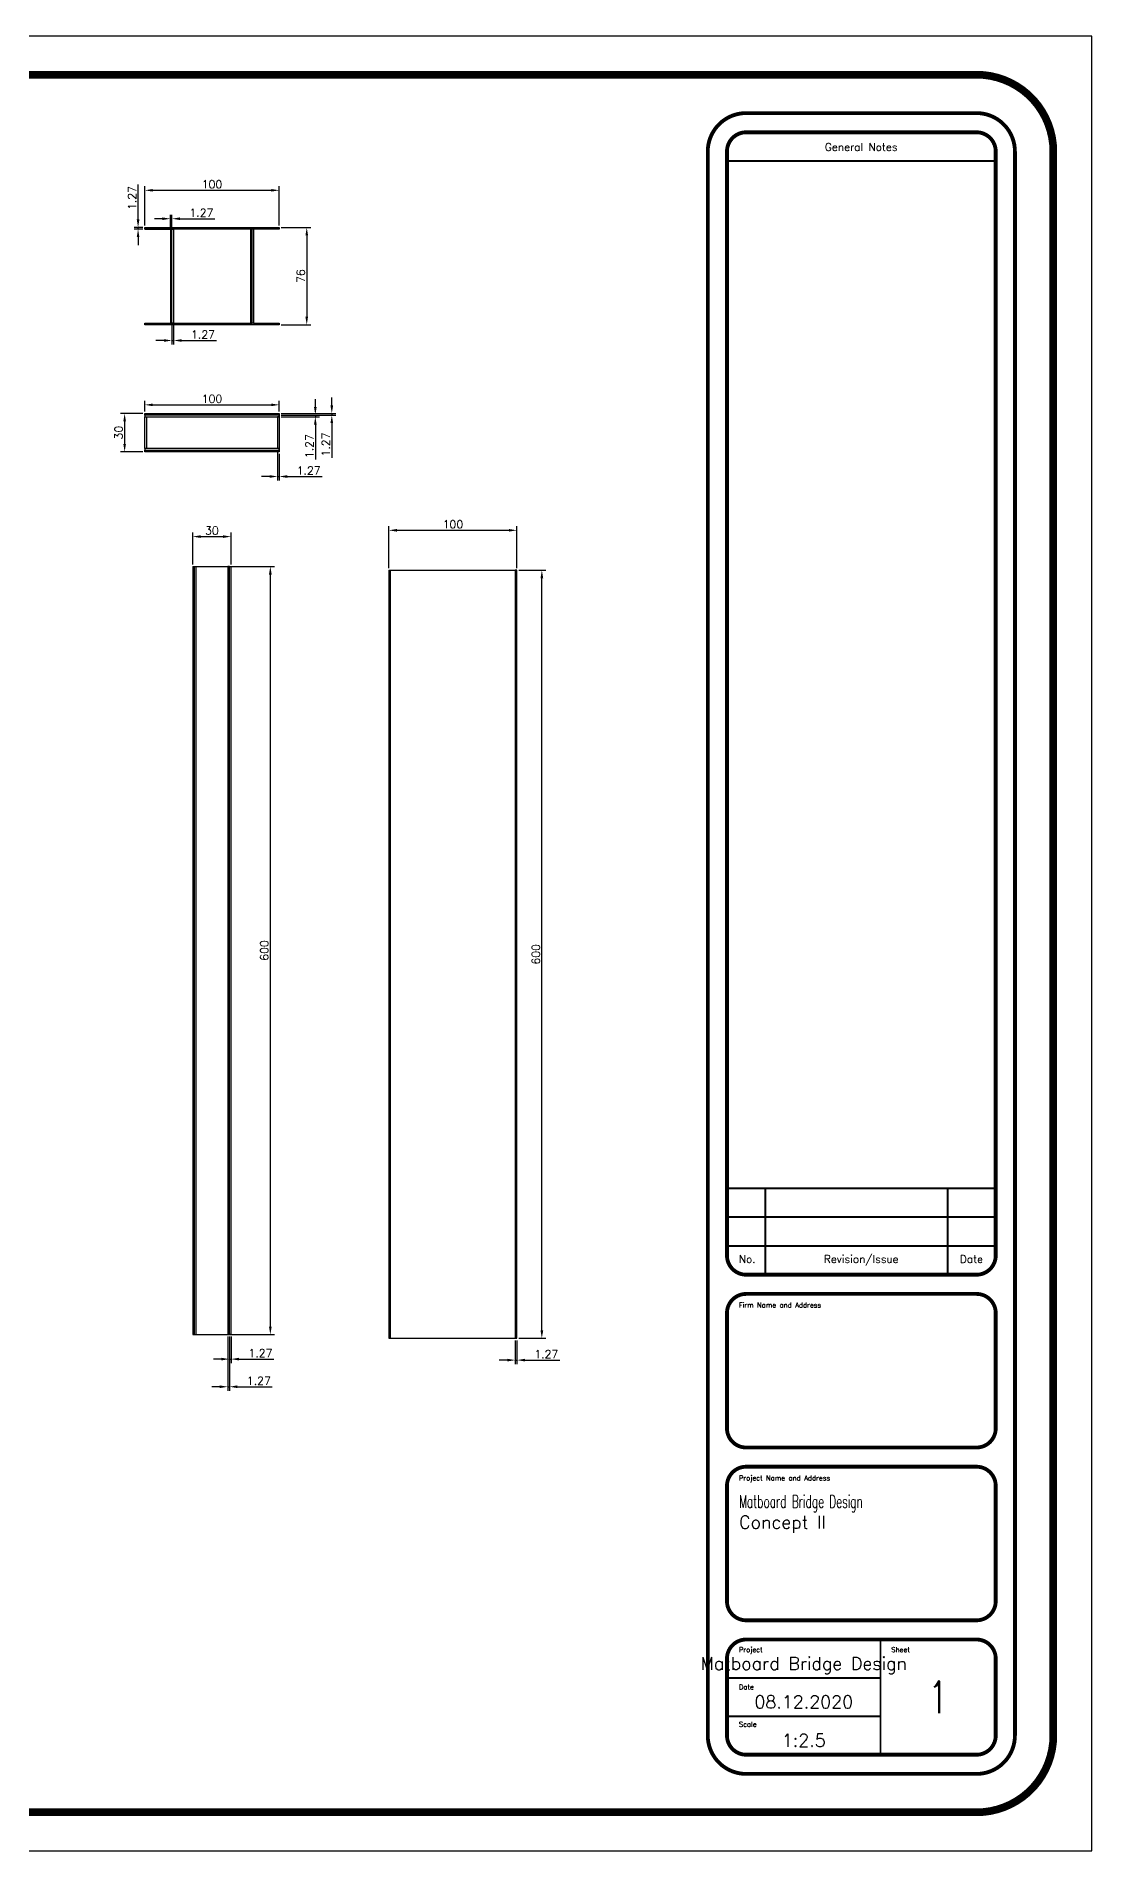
# Paper-space layout 'ISO A1' of a CAD drawing. Header units: millimetres. Extents: x -7 to 801, y 0 to 567.
# Drawn here: x 471 to 801, y 0 to 567 of the extents above; entities that cross this region are included whole.
import ezdxf
from ezdxf.enums import TextEntityAlignment as Align

# ---------------------------------------------------------------- set-up
doc = ezdxf.new("R2010")
doc.units = ezdxf.units.MM
doc.header["$MEASUREMENT"] = 0
doc.layers.add('Title Block', color=7, linetype='Continuous')
doc.styles.add('Roman', font='romans')
doc.styles.get("Standard").update_dxf_attribs({"font": 'simplex.shx'})
doc.dimstyles.new('ISO-25', dxfattribs={"dimtxt": 2.5, "dimasz": 2.5, "dimexe": 1.25, "dimexo": 0.625, "dimtad": 1, "dimtxsty": 'Standard', "dimcen": 2.5, "dimadec": 0, "dimazin": 0, "dimtfac": 1, "dimtmove": 0, "dimatfit": 3, "dimfxl": 1, "dimarcsym": 0})

# ---------------------------------------------------------------- blocks, each defined once
blk = doc.blocks.new('Title Block')
at = {"layer": 'Title Block'}
for p, q in [((0, 567), (0, 0)), ((801, 567), (0, 567)), ((801, 0), (801, 567)), ((0, 0), (801, 0))]:
    blk.add_line(p, q, dxfattribs=at)
for points, const_width in [([(789, 531, 0.414214), (765, 555), (36, 555, 0.414214), (12, 531), (12, 36, 0.414214), (36, 12), (765, 12, 0.414214), (789, 36)], 2.4), ([(765, 543), (693, 543, 0.414214), (681, 531), (681, 36, 0.414214), (693, 24), (765, 24, 0.414214), (777, 36), (777, 531, 0.414214)], 1.2), ([(771, 531, 0.414214), (765, 537), (693, 537, 0.414214), (687, 531), (687, 186, 0.414214), (693, 180), (765, 180, 0.414214), (771, 186)], 1.2), ([(693, 126), (765, 126, 0.414214), (771, 132), (771, 168, 0.414214), (765, 174), (693, 174, 0.414214), (687, 168), (687, 132, 0.414214)], 1.2), ([(693, 72), (765, 72, 0.414214), (771, 78), (771, 114, 0.414214), (765, 120), (693, 120, 0.414214), (687, 114), (687, 78, 0.414214)], 1.2), ([(693, 30), (765, 30, 0.414214), (771, 36), (771, 60, 0.414214), (765, 66), (693, 66, 0.414214), (687, 60), (687, 36, 0.414214)], 1.2)]:
    blk.add_lwpolyline(points, format="xyb", close=True, dxfattribs=dict(at, const_width=const_width))
at = {"layer": 'Title Block', "const_width": 0.6}
for points in [[(687, 528), (771, 528)], [(687, 207), (771, 207)], [(699, 180), (699, 207)], [(756, 180), (756, 207)], [(687, 198), (771, 198)], [(687, 189), (771, 189)], [(735, 30), (735, 66)], [(687, 54), (735, 54)], [(687, 42), (735, 42)]]:
    blk.add_lwpolyline(points, dxfattribs=at)
at = {"layer": 'Title Block', "style": 'Roman'}
for s, p in [('General Notes', (728.96, 532.39)), ('No.', (693.33, 184.88)), ('Revision/Issue', (728.96, 184.88)), ('Date', (763.41, 184.88))]:
    blk.add_text(s, height=2.4, dxfattribs=at).set_placement(p, align=Align.MIDDLE_CENTER)
for s, p in [('Firm Name and Address', (690.73, 169.71)), ('Project Name and Address', (690.73, 115.71)), ('Project', (690.73, 62.03)), ('Sheet', (738.36, 62.03)), ('Date', (690.73, 50.37)), ('Scale', (690.73, 38.72))]:
    blk.add_text(s, height=1.56, dxfattribs=at).set_placement(p)
at = {"layer": 'Title Block', "color": 0, "style": 'Roman', "flags": 8}
for tag, p in [('PROJECTNAME', (690.8, 105.93)), ('PROJECTADDRESS1', (690.8, 99.45)), ('PROJECTADDRESS2', (690.8, 92.97)), ('PROJECTADDRESS3', (690.8, 86.5))]:
    blk.add_attdef(tag, text='', height=4, dxfattribs=at).set_placement(p, align=Align.BOTTOM_LEFT)
for tag, p in [('PROJECTNAME', (711, 58.5)), ('DATE', (711, 46.5))]:
    blk.add_attdef(tag, text='', height=4, dxfattribs=at).set_placement(p, align=Align.MIDDLE_CENTER)
at = {"layer": 'Title Block', "color": 0, "style": 'Roman', "width": 0.75, "flags": 8}
blk.add_attdef('SHEETNO', text='', height=10, dxfattribs=at).set_placement((753, 48), align=Align.MIDDLE_CENTER)
at = {"layer": 'Title Block', "color": 0, "style": 'Roman'}
blk.add_attdef('SCALE', text='', height=4, dxfattribs=at).set_placement((711, 34.5), align=Align.MIDDLE_CENTER)
blk = doc.blocks.new('*D5')
at = {"color": 0, "lineweight": -2, "transparency": 16777216}
for p, q in [((502.95, 509.75), (502.95, 520.65)), ((504.41, 507.25), (501.7, 507.25)), ((504.41, 506.75), (501.7, 506.75)), ((502.95, 506.75), (502.95, 507.25)), ((502.95, 504.25), (502.95, 501.75))]:
    blk.add_line(p, q, dxfattribs=at)
at = {"color": 0, "transparency": 16777216}
for points in [[(502.54, 509.75), (503.37, 509.75), (502.95, 507.25)], [(502.54, 504.25), (503.37, 504.25), (502.95, 506.75)]]:
    blk.add_solid(points, dxfattribs=at)
at = {"layer": 'Defpoints', "color": 0, "transparency": 16777216}
for p in [(502.95, 507.25), (505.04, 507.25), (505.04, 506.75)]:
    blk.add_point(p, dxfattribs=at)
at = {"color": 0, "transparency": 16777216, "insert": (501.08, 516.45), "char_height": 2.5, "attachment_point": 5, "rotation": 90}
blk.add_mtext('1.27', dxfattribs=at)
blk = doc.blocks.new('*D7')
at = {"color": 0, "lineweight": -2, "transparency": 16777216}
for p, q in [((505.04, 507.88), (505.04, 520.12)), ((507.54, 518.87), (544.57, 518.87)), ((547.07, 507.88), (547.07, 520.12))]:
    blk.add_line(p, q, dxfattribs=at)
at = {"color": 0, "transparency": 16777216}
for points in [[(507.54, 519.28), (507.54, 518.45), (505.04, 518.87)], [(544.57, 519.28), (544.57, 518.45), (547.07, 518.87)]]:
    blk.add_solid(points, dxfattribs=at)
at = {"layer": 'Defpoints', "color": 0, "transparency": 16777216}
for p in [(547.07, 518.87), (505.04, 507.25), (547.07, 507.25)]:
    blk.add_point(p, dxfattribs=at)
at = {"color": 0, "transparency": 16777216, "insert": (526.05, 520.74), "char_height": 2.5, "attachment_point": 5}
blk.add_mtext('100', dxfattribs=at)
blk = doc.blocks.new('*D8')
at = {"color": 0, "lineweight": -2, "transparency": 16777216}
for p, q in [((513.04, 507.37), (513.04, 511.24)), ((513.55, 507.37), (513.55, 511.24)), ((510.54, 509.99), (508.04, 509.99)), ((513.04, 509.99), (513.55, 509.99)), ((516.05, 509.99), (526.94, 509.99))]:
    blk.add_line(p, q, dxfattribs=at)
at = {"color": 0, "transparency": 16777216}
for points in [[(510.54, 510.41), (510.54, 509.58), (513.04, 509.99)], [(516.05, 510.41), (516.05, 509.58), (513.55, 509.99)]]:
    blk.add_solid(points, dxfattribs=at)
at = {"layer": 'Defpoints', "color": 0, "transparency": 16777216}
for p in [(513.04, 506.75), (513.55, 509.99), (513.55, 506.75)]:
    blk.add_point(p, dxfattribs=at)
at = {"color": 0, "transparency": 16777216, "insert": (522.74, 511.87), "char_height": 2.5, "attachment_point": 5}
blk.add_mtext('1.27', dxfattribs=at)
blk = doc.blocks.new('*D9')
at = {"color": 0, "lineweight": -2, "transparency": 16777216}
for p, q in [((513.55, 476.74), (513.55, 470.69)), ((514.05, 476.74), (514.05, 470.69)), ((511.05, 471.94), (508.55, 471.94)), ((513.55, 471.94), (514.05, 471.94)), ((516.55, 471.94), (527.45, 471.94))]:
    blk.add_line(p, q, dxfattribs=at)
at = {"color": 0, "transparency": 16777216}
for points in [[(511.05, 472.35), (511.05, 471.52), (513.55, 471.94)], [(516.55, 472.35), (516.55, 471.52), (514.05, 471.94)]]:
    blk.add_solid(points, dxfattribs=at)
at = {"layer": 'Defpoints', "color": 0, "transparency": 16777216}
for p in [(513.55, 477.36), (514.05, 477.36), (514.05, 471.94)]:
    blk.add_point(p, dxfattribs=at)
at = {"color": 0, "transparency": 16777216, "insert": (523.25, 473.81), "char_height": 2.5, "attachment_point": 5}
blk.add_mtext('1.27', dxfattribs=at)
blk = doc.blocks.new('*D10')
at = {"color": 0, "lineweight": -2, "transparency": 16777216}
for p, q in [((505.04, 449.76), (505.04, 453.08)), ((507.54, 451.83), (544.57, 451.83)), ((547.07, 449.76), (547.07, 453.08))]:
    blk.add_line(p, q, dxfattribs=at)
at = {"color": 0, "transparency": 16777216}
for points in [[(507.54, 452.24), (507.54, 451.41), (505.04, 451.83)], [(544.57, 452.24), (544.57, 451.41), (547.07, 451.83)]]:
    blk.add_solid(points, dxfattribs=at)
at = {"layer": 'Defpoints', "color": 0, "transparency": 16777216}
for p in [(505.04, 449.14), (547.07, 451.83), (547.07, 449.14)]:
    blk.add_point(p, dxfattribs=at)
at = {"color": 0, "transparency": 16777216, "insert": (526.05, 453.7), "char_height": 2.5, "attachment_point": 5}
blk.add_mtext('100', dxfattribs=at)
blk = doc.blocks.new('*D12')
at = {"color": 0, "lineweight": -2, "transparency": 16777216}
for p, q in [((563.5, 451.64), (563.5, 454.14)), ((547.7, 449.14), (564.75, 449.14)), ((547.7, 448.63), (564.75, 448.63)), ((563.5, 449.14), (563.5, 448.63)), ((563.5, 446.13), (563.5, 435.24))]:
    blk.add_line(p, q, dxfattribs=at)
at = {"color": 0, "transparency": 16777216}
for points in [[(563.08, 451.64), (563.92, 451.64), (563.5, 449.14)], [(563.08, 446.13), (563.92, 446.13), (563.5, 448.63)]]:
    blk.add_solid(points, dxfattribs=at)
at = {"layer": 'Defpoints', "color": 0, "transparency": 16777216}
for p in [(547.07, 449.14), (547.07, 448.63), (563.5, 448.63)]:
    blk.add_point(p, dxfattribs=at)
at = {"color": 0, "transparency": 16777216, "insert": (561.62, 439.43), "char_height": 2.5, "attachment_point": 5, "rotation": 90}
blk.add_mtext('1.27', dxfattribs=at)
blk = doc.blocks.new('*D13')
at = {"color": 0, "lineweight": -2, "transparency": 16777216}
for p, q in [((558.36, 451.13), (558.36, 453.63)), ((547.7, 448.63), (559.61, 448.63)), ((547.7, 448.12), (559.61, 448.12)), ((558.36, 448.63), (558.36, 448.12)), ((558.36, 445.62), (558.36, 434.73))]:
    blk.add_line(p, q, dxfattribs=at)
at = {"color": 0, "transparency": 16777216}
for points in [[(557.94, 451.13), (558.77, 451.13), (558.36, 448.63)], [(557.94, 445.62), (558.77, 445.62), (558.36, 448.12)]]:
    blk.add_solid(points, dxfattribs=at)
at = {"layer": 'Defpoints', "color": 0, "transparency": 16777216}
for p in [(547.07, 448.63), (547.07, 448.12), (558.36, 448.12)]:
    blk.add_point(p, dxfattribs=at)
at = {"color": 0, "transparency": 16777216, "insert": (556.48, 438.92), "char_height": 2.5, "attachment_point": 5, "rotation": 90}
blk.add_mtext('1.27', dxfattribs=at)
blk = doc.blocks.new('*D14')
at = {"color": 0, "lineweight": -2, "transparency": 16777216}
for p, q in [((546.56, 437.53), (546.56, 428.18)), ((547.07, 436.51), (547.07, 428.18)), ((544.06, 429.43), (541.56, 429.43)), ((546.56, 429.43), (547.07, 429.43)), ((549.57, 429.43), (560.46, 429.43))]:
    blk.add_line(p, q, dxfattribs=at)
at = {"color": 0, "transparency": 16777216}
for points in [[(544.06, 429.85), (544.06, 429.01), (546.56, 429.43)], [(549.57, 429.85), (549.57, 429.01), (547.07, 429.43)]]:
    blk.add_solid(points, dxfattribs=at)
at = {"layer": 'Defpoints', "color": 0, "transparency": 16777216}
for p in [(546.56, 438.15), (547.07, 437.14), (547.07, 429.43)]:
    blk.add_point(p, dxfattribs=at)
at = {"color": 0, "transparency": 16777216, "insert": (556.27, 431.3), "char_height": 2.5, "attachment_point": 5}
blk.add_mtext('1.27', dxfattribs=at)
blk = doc.blocks.new('*D15')
at = {"color": 0, "lineweight": -2, "transparency": 16777216}
for p, q in [((581.35, 400.74), (581.35, 413.87)), ((583.85, 412.62), (618.85, 412.62)), ((621.35, 400.74), (621.35, 413.87))]:
    blk.add_line(p, q, dxfattribs=at)
at = {"color": 0, "transparency": 16777216}
for points in [[(583.85, 413.04), (583.85, 412.21), (581.35, 412.62)], [(618.85, 413.04), (618.85, 412.21), (621.35, 412.62)]]:
    blk.add_solid(points, dxfattribs=at)
at = {"layer": 'Defpoints', "color": 0, "transparency": 16777216}
for p in [(621.35, 412.62), (581.35, 400.12), (621.35, 400.12)]:
    blk.add_point(p, dxfattribs=at)
at = {"color": 0, "transparency": 16777216, "insert": (601.35, 414.5), "char_height": 2.5, "attachment_point": 5}
blk.add_mtext('100', dxfattribs=at)
blk = doc.blocks.new('*D16')
at = {"color": 0, "lineweight": -2, "transparency": 16777216}
for p, q in [((520.02, 401.94), (520.02, 411.9)), ((522.52, 410.65), (529.52, 410.65)), ((532.02, 401.94), (532.02, 411.9))]:
    blk.add_line(p, q, dxfattribs=at)
at = {"color": 0, "transparency": 16777216}
for points in [[(522.52, 411.07), (522.52, 410.24), (520.02, 410.65)], [(529.52, 411.07), (529.52, 410.24), (532.02, 410.65)]]:
    blk.add_solid(points, dxfattribs=at)
at = {"layer": 'Defpoints', "color": 0, "transparency": 16777216}
for p in [(532.02, 410.65), (520.02, 401.31), (532.02, 401.31)]:
    blk.add_point(p, dxfattribs=at)
at = {"color": 0, "transparency": 16777216, "insert": (526.02, 412.53), "char_height": 2.5, "attachment_point": 5}
blk.add_mtext('30', dxfattribs=at)
blk = doc.blocks.new('*D17')
at = {"color": 0, "lineweight": -2, "transparency": 16777216}
for p, q in [((621.98, 400.12), (630.4, 400.12)), ((629.15, 162.62), (629.15, 397.62)), ((621.98, 160.12), (630.4, 160.12))]:
    blk.add_line(p, q, dxfattribs=at)
at = {"color": 0, "transparency": 16777216}
for points in [[(628.73, 397.62), (629.57, 397.62), (629.15, 400.12)], [(628.73, 162.62), (629.57, 162.62), (629.15, 160.12)]]:
    blk.add_solid(points, dxfattribs=at)
at = {"layer": 'Defpoints', "color": 0, "transparency": 16777216}
for p in [(621.35, 400.12), (629.15, 400.12), (621.35, 160.12)]:
    blk.add_point(p, dxfattribs=at)
at = {"color": 0, "transparency": 16777216, "insert": (627.28, 280.12), "char_height": 2.5, "attachment_point": 5, "rotation": 90}
blk.add_mtext('600', dxfattribs=at)
blk = doc.blocks.new('*D18')
at = {"color": 0, "lineweight": -2, "transparency": 16777216}
for p, q in [((620.84, 159.49), (620.84, 152.06)), ((621.35, 159.49), (621.35, 152.06)), ((618.34, 153.31), (615.84, 153.31)), ((620.84, 153.31), (621.35, 153.31)), ((623.85, 153.31), (634.75, 153.31))]:
    blk.add_line(p, q, dxfattribs=at)
at = {"color": 0, "transparency": 16777216}
for points in [[(618.34, 153.73), (618.34, 152.89), (620.84, 153.31)], [(623.85, 153.73), (623.85, 152.89), (621.35, 153.31)]]:
    blk.add_solid(points, dxfattribs=at)
at = {"layer": 'Defpoints', "color": 0, "transparency": 16777216}
for p in [(620.84, 160.12), (621.35, 160.12), (621.35, 153.31)]:
    blk.add_point(p, dxfattribs=at)
at = {"color": 0, "transparency": 16777216, "insert": (630.55, 155.19), "char_height": 2.5, "attachment_point": 5}
blk.add_mtext('1.27', dxfattribs=at)
blk = doc.blocks.new('*D19')
at = {"color": 0, "lineweight": -2, "transparency": 16777216}
for p, q in [((532.13, 401.31), (545.54, 401.31)), ((544.29, 163.81), (544.29, 398.81)), ((532.13, 161.31), (545.54, 161.31))]:
    blk.add_line(p, q, dxfattribs=at)
at = {"color": 0, "transparency": 16777216}
for points in [[(543.87, 398.81), (544.71, 398.81), (544.29, 401.31)], [(543.87, 163.81), (544.71, 163.81), (544.29, 161.31)]]:
    blk.add_solid(points, dxfattribs=at)
at = {"layer": 'Defpoints', "color": 0, "transparency": 16777216}
for p in [(531.51, 401.31), (544.29, 401.31), (531.51, 161.31)]:
    blk.add_point(p, dxfattribs=at)
at = {"color": 0, "transparency": 16777216, "insert": (542.41, 281.31), "char_height": 2.5, "attachment_point": 5, "rotation": 90}
blk.add_mtext('600', dxfattribs=at)
blk = doc.blocks.new('*D20')
at = {"color": 0, "lineweight": -2, "transparency": 16777216}
for p, q in [((531.51, 160.69), (531.51, 152.37)), ((532.02, 160.69), (532.02, 152.37)), ((529.01, 153.62), (526.51, 153.62)), ((531.51, 153.62), (532.02, 153.62)), ((534.52, 153.62), (545.41, 153.62))]:
    blk.add_line(p, q, dxfattribs=at)
at = {"color": 0, "transparency": 16777216}
for points in [[(529.01, 154.04), (529.01, 153.21), (531.51, 153.62)], [(534.52, 154.04), (534.52, 153.21), (532.02, 153.62)]]:
    blk.add_solid(points, dxfattribs=at)
at = {"layer": 'Defpoints', "color": 0, "transparency": 16777216}
for p in [(531.51, 161.31), (532.02, 161.31), (532.02, 153.62)]:
    blk.add_point(p, dxfattribs=at)
at = {"color": 0, "transparency": 16777216, "insert": (541.21, 155.5), "char_height": 2.5, "attachment_point": 5}
blk.add_mtext('1.27', dxfattribs=at)
blk = doc.blocks.new('*D21')
at = {"color": 0, "lineweight": -2, "transparency": 16777216}
for p, q in [((531, 160.69), (531, 143.74)), ((531.51, 160.69), (531.51, 143.74)), ((528.5, 144.99), (526, 144.99)), ((531, 144.99), (531.51, 144.99)), ((534.01, 144.99), (544.9, 144.99))]:
    blk.add_line(p, q, dxfattribs=at)
at = {"color": 0, "transparency": 16777216}
for points in [[(528.5, 145.41), (528.5, 144.57), (531, 144.99)], [(534.01, 145.41), (534.01, 144.57), (531.51, 144.99)]]:
    blk.add_solid(points, dxfattribs=at)
at = {"layer": 'Defpoints', "color": 0, "transparency": 16777216}
for p in [(531, 161.31), (531.51, 161.31), (531.51, 144.99)]:
    blk.add_point(p, dxfattribs=at)
at = {"color": 0, "transparency": 16777216, "insert": (540.71, 146.87), "char_height": 2.5, "attachment_point": 5}
blk.add_mtext('1.27', dxfattribs=at)
blk = doc.blocks.new('*D30')
at = {"color": 0, "lineweight": -2, "transparency": 16777216}
for p, q in [((504.41, 449.14), (497.51, 449.14)), ((498.76, 446.64), (498.76, 439.64)), ((504.41, 437.14), (497.51, 437.14))]:
    blk.add_line(p, q, dxfattribs=at)
at = {"color": 0, "transparency": 16777216}
for points in [[(498.34, 446.64), (499.17, 446.64), (498.76, 449.14)], [(498.34, 439.64), (499.17, 439.64), (498.76, 437.14)]]:
    blk.add_solid(points, dxfattribs=at)
at = {"layer": 'Defpoints', "color": 0, "transparency": 16777216}
for p in [(505.04, 449.14), (498.76, 437.14), (505.04, 437.14)]:
    blk.add_point(p, dxfattribs=at)
at = {"color": 0, "transparency": 16777216, "insert": (496.88, 443.14), "char_height": 2.5, "attachment_point": 5, "rotation": 90}
blk.add_mtext('30', dxfattribs=at)
blk = doc.blocks.new('*D31')
at = {"color": 0, "lineweight": -2, "transparency": 16777216}
for p, q in [((547.7, 507.25), (556.92, 507.25)), ((555.67, 504.75), (555.67, 479.35)), ((547.7, 476.85), (556.92, 476.85))]:
    blk.add_line(p, q, dxfattribs=at)
at = {"color": 0, "transparency": 16777216}
for points in [[(555.25, 504.75), (556.08, 504.75), (555.67, 507.25)], [(555.25, 479.35), (556.08, 479.35), (555.67, 476.85)]]:
    blk.add_solid(points, dxfattribs=at)
at = {"layer": 'Defpoints', "color": 0, "transparency": 16777216}
for p in [(547.07, 507.25), (547.07, 476.85), (555.67, 476.85)]:
    blk.add_point(p, dxfattribs=at)
at = {"color": 0, "transparency": 16777216, "insert": (553.79, 492.05), "char_height": 2.5, "attachment_point": 5, "rotation": 90}
blk.add_mtext('76', dxfattribs=at)

psp = doc.layouts.new('ISO A1')

# ---------------------------------------------------------------- linework, layer by layer
for p, q in [((505.039, 507.255), (547.071, 507.255)), ((505.039, 506.747), (505.039, 507.255)), ((547.071, 506.747), (505.039, 506.747)), ((505.039, 506.747), (513.039, 506.747)), ((513.039, 506.747), (513.039, 477.363)), ((513.547, 477.363), (513.547, 506.747)), ((513.547, 506.747), (514.055, 506.747)), ((514.055, 506.747), (514.055, 477.363)), ((538.563, 506.747), (538.055, 506.747)), ((538.055, 506.747), (538.055, 477.363)), ((538.563, 477.363), (538.563, 506.747)), ((547.071, 506.747), (539.071, 506.747)), ((539.071, 506.747), (539.071, 477.363)), ((547.071, 507.255), (547.071, 506.747)), ((505.039, 476.855), (505.039, 477.363)), ((505.039, 477.363), (538.563, 477.363)), ((547.071, 476.855), (505.039, 476.855)), ((513.039, 477.363), (513.547, 477.363)), ((514.055, 477.363), (513.547, 477.363)), ((538.055, 477.363), (538.563, 477.363)), ((539.071, 477.363), (538.563, 477.363)), ((539.071, 477.363), (547.071, 477.363)), ((547.071, 477.363), (547.071, 476.855)), ((505.039, 449.137), (547.071, 449.137)), ((505.039, 448.629), (505.039, 449.137)), ((505.039, 449.137), (505.039, 448.121)), ((547.071, 448.629), (505.039, 448.629)), ((505.039, 448.121), (547.071, 448.121)), ((505.039, 438.153), (505.039, 448.121)), ((505.039, 448.121), (505.547, 448.121)), ((505.547, 448.121), (505.547, 438.153)), ((547.071, 448.121), (546.563, 448.121)), ((546.563, 448.121), (546.563, 438.153)), ((547.071, 449.137), (547.071, 448.629)), ((547.071, 449.137), (547.071, 437.137)), ((547.071, 448.121), (547.071, 448.629)), ((547.071, 438.153), (505.039, 438.153)), ((505.039, 438.153), (505.039, 437.645)), ((505.039, 437.137), (505.039, 437.645)), ((505.039, 437.645), (547.071, 437.645)), ((547.071, 437.137), (505.039, 437.137)), ((547.071, 437.645), (547.071, 438.153)), ((520.017, 401.315), (520.017, 161.315)), ((520.017, 401.315), (520.525, 401.315)), ((520.017, 401.315), (532.017, 401.315)), ((520.525, 401.315), (520.525, 161.315)), ((520.525, 401.315), (521.033, 401.315)), ((521.033, 401.315), (521.033, 161.315)), ((531.509, 401.315), (531.001, 401.315)), ((531.001, 401.315), (531.001, 161.315)), ((531.509, 161.315), (531.509, 401.315)), ((532.017, 161.315), (532.017, 401.315)), ((581.353, 400.117), (581.353, 160.117)), ((581.353, 400.117), (621.353, 400.117)), ((581.861, 160.117), (581.861, 400.117)), ((621.353, 400.117), (620.845, 400.117)), ((620.845, 400.117), (620.845, 160.117)), ((621.353, 160.117), (621.353, 400.117)), ((520.017, 161.315), (532.017, 161.315)), ((520.525, 161.315), (521.033, 161.315)), ((532.017, 161.315), (531.509, 161.315)), ((581.353, 160.117), (621.353, 160.117)), ((581.353, 160.117), (581.861, 160.117))]:
    psp.add_line(p, q)

# ---------------------------------------------------------------- block references
at = {"layer": 'Title Block'}
ref = psp.add_blockref('Title Block', (0, 0), dxfattribs=at)
ref.add_attrib('PROJECTNAME', 'Matboard Bridge Design', dxfattribs={"color": 0, "height": 4, "style": 'Roman', "width": 0.6}).set_placement((690.795, 105.925), align=Align.BOTTOM_LEFT)
ref.add_attrib('PROJECTADDRESS1', 'Concept II', dxfattribs={"color": 0, "height": 4, "style": 'Roman'}).set_placement((690.795, 99.449), align=Align.BOTTOM_LEFT)
ref.add_attrib('PROJECTNAME', 'Matboard Bridge Design', dxfattribs={"color": 0, "height": 4, "style": 'Roman'}).set_placement((711, 58.5), align=Align.MIDDLE_CENTER)
ref.add_attrib('DATE', '08.12.2020', dxfattribs={"color": 0, "height": 4, "style": 'Roman'}).set_placement((711, 46.5), align=Align.MIDDLE_CENTER)
ref.add_attrib('SCALE', '1:2.5', dxfattribs={"color": 0, "height": 4, "style": 'Roman'}).set_placement((711, 34.5), align=Align.MIDDLE_CENTER)
ref.add_attrib('SHEETNO', '1', dxfattribs={"color": 0, "height": 10, "style": 'Roman', "width": 0.75}).set_placement((753, 48), align=Align.MIDDLE_CENTER)

# ---------------------------------------------------------------- dimensions: what is measured, and where the dimension line sits
for base, p1, p2, text, picture, middle in [((547.071, 518.867), (505.039, 507.255), (547.071, 507.255), '100', '*D7', (526.055, 520.742)), ((513.547, 509.994), (513.039, 506.747), (513.547, 506.747), '1.27', '*D8', (522.743, 511.869)), ((547.071, 451.828), (505.039, 449.137), (547.071, 449.137), '100', '*D10', (526.055, 453.703)), ((547.071, 429.429), (546.563, 438.153), (547.071, 437.137), '1.27', '*D14', (556.267, 431.304)), ((532.017, 410.653), (520.017, 401.315), (532.017, 401.315), '30', '*D16', (526.017, 412.528)), ((621.353, 412.623), (581.353, 400.117), (621.353, 400.117), '100', '*D15', (601.353, 414.498)), ((531.509, 144.991), (531.001, 161.315), (531.509, 161.315), '1.27', '*D21', (540.706, 146.866)), ((621.353, 153.311), (620.845, 160.117), (621.353, 160.117), '1.27', '*D18', (630.549, 155.186))]:
    dim = psp.add_linear_dim(base=base, p1=p1, p2=p2, text=text, dimstyle='ISO-25')
    dim.commit()
    dim.dimension.update_dxf_attribs({"geometry": picture, "text_midpoint": middle})
for base, p1, p2, angle, text, picture, middle in [((502.954, 507.255), (505.039, 506.747), (505.039, 507.255), 90, '1.27', '*D5', (501.079, 516.451)), ((555.668, 476.855), (547.071, 507.255), (547.071, 476.855), 90, '76', '*D31', (553.793, 492.055)), ((514.055, 471.936), (513.547, 477.363), (514.055, 477.363), 180, '1.27', '*D9', (523.251, 473.811)), ((563.499, 448.629), (547.071, 449.137), (547.071, 448.629), 90, '1.27', '*D12', (561.624, 439.433)), ((558.356, 448.121), (547.071, 448.629), (547.071, 448.121), 270, '1.27', '*D13', (556.481, 438.925)), ((498.758, 437.137), (505.039, 449.137), (505.039, 437.137), 90, '30', '*D30', (496.883, 443.137)), ((544.289, 401.315), (531.509, 161.315), (531.509, 401.315), 90, '600', '*D19', (542.414, 281.315)), ((629.151, 400.117), (621.353, 160.117), (621.353, 400.117), 90, '600', '*D17', (627.276, 280.117)), ((532.017, 153.624), (531.509, 161.315), (532.017, 161.315), 180, '1.27', '*D20', (541.214, 155.499))]:
    dim = psp.add_linear_dim(base=base, p1=p1, p2=p2, angle=angle, text=text, dimstyle='ISO-25')
    dim.commit()
    dim.dimension.update_dxf_attribs({"geometry": picture, "text_midpoint": middle})

doc.saveas('drawing.dxf')
